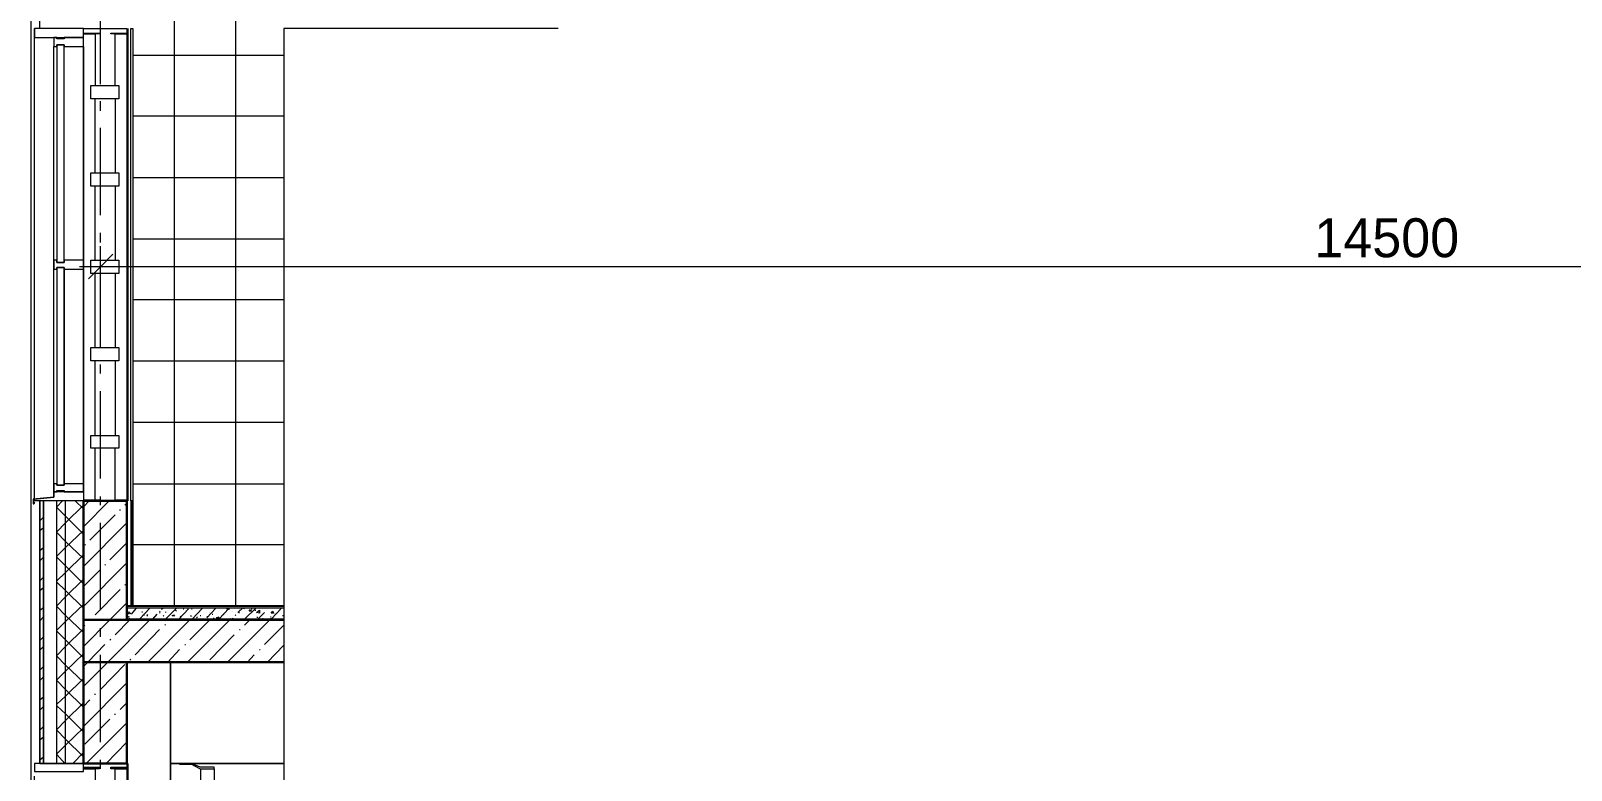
# Model space of a CAD drawing. Header units: millimetres. Extents: x 2294 to 908349, y -83289 to 219220.
# Drawn here: x 826927 to 836029, y 190463 to 194831 of the extents above; entities that cross this region are included whole.
import ezdxf

# ---------------------------------------------------------------- set-up
doc = ezdxf.new("R2010")
doc.units = ezdxf.units.MM
doc.layers.add('PDF _Геометрия', color=7, linetype='Continuous')
doc.layers.add('PDF _Текст', color=7, linetype='Continuous')

msp = doc.modelspace()

# ---------------------------------------------------------------- linework, layer by layer
at = {"layer": 'PDF _Геометрия', "lineweight": 9}
for points in [[(826979.9065848943, 194843.6334602248), (826979.9065848943, 197033.7920962779), (826927.447695341, 197033.7920962779), (826927.447695341, 197016.305799776), (826927.447695341, 186166.0588242665)], [(827338.3756630663, 194515.7654008961), (827338.3756630663, 195035.9827216512)], [(827237.8294580728, 194843.6334602248), (827495.7523315363, 194843.6334602248), (827495.7523315363, 192054.5691691341), (827237.8294580728, 192054.5691691341), (826949.3055659086, 192054.5691691341), (826949.3055659086, 192063.3123174089), (826949.3055659086, 192133.2575033691), (826949.3055659086, 193449.1013146557), (826949.3055659086, 194764.9451259898), (826949.3055659086, 194843.6334602248)], [(827237.8294580728, 194817.4040154482), (827334.0040888581, 194817.4040154482), (827334.0040888581, 194813.0324413341), (827237.8294580728, 194813.0324413341), (827307.7746441755, 194813.0324413341), (827307.7746441755, 194507.0222526214)], [(827500.1239055544, 194843.6334602248), (827500.1239055544, 194817.4040154482), (827500.1239055544, 194813.0324413341), (827399.5777007509, 194813.0324413341), (827399.5777007509, 194817.4040154482), (827500.1239055544, 194817.4040154482), (827495.7523315363, 194817.4040154482)], [(827425.8071455285, 194507.0222526214), (827425.8071455285, 194813.0324413341), (827500.1239055544, 194813.0324413341), (827500.1239055544, 192058.9407432948), (827500.1239055544, 192054.5691691341), (827399.5777007509, 192054.5691691341), (827399.5777007509, 192058.9407432948), (827500.1239055544, 192058.9407432948), (827425.8071455285, 192058.9407432948), (827425.8071455285, 192364.9509319609)], [(827530.7249244452, 194843.6334602248), (827530.7249244452, 191433.8056435746), (827670.6152963657, 191433.8056435746)], [(830044.3800456654, 194843.6334602248), (828422.5260457136, 194843.6334602248), (828422.5260457136, 188749.6591314955), (828732.9078084454, 188592.2824630255), (828112.1442829818, 188286.2722744069), (828422.5260457136, 188128.8956059369), (828422.5260457136, 182034.9212772076)], [(827237.8294580728, 192107.02805864), (827124.168530928, 192107.02805864), (827080.4527896978, 192107.02805864), (827062.9664932434, 192107.02805864), (827062.9664932434, 193449.1013146557), (827062.9664932434, 194738.7156812132), (827080.4527896978, 194738.7156812132), (827080.4527896978, 193475.3307594324)], [(827124.168530928, 193475.3307594324), (827124.168530928, 194738.7156812132), (827237.8294580728, 194738.7156812132), (827237.8294580728, 193449.1013146557), (827237.8294580728, 192107.02805864), (827237.8294580728, 192054.5691691341), (827334.0040888581, 192054.5691691341), (827334.0040888581, 192058.9407432948), (827237.8294580728, 192058.9407432948), (827307.7746441755, 192058.9407432948), (827307.7746441755, 192364.9509319609)], [(827237.8294580728, 192133.2575033691), (827237.8294580728, 193449.1013146557), (827237.8294580728, 194764.9451259898)], [(827307.7746441755, 193991.1765060744), (827307.7746441755, 194428.3339184339)], [(827338.3756630663, 194358.3887324727), (827338.3756630663, 194415.2191960451)], [(827425.8071455285, 194428.3339184339), (827425.8071455285, 193991.1765060744)], [(827338.3756630663, 193741.9967809806), (827338.3756630663, 194257.8425275751)], [(827307.7746441755, 193475.3307594324), (827307.7746441755, 193912.4881718394)], [(827425.8071455285, 193912.4881718394), (827425.8071455285, 193475.3307594324)], [(827338.3756630663, 193580.2485383966), (827338.3756630663, 193637.0790020165)], [(827268.4304770585, 193366.0414063067), (827338.3756630663, 193435.9865923144), (827412.6924230922, 193510.3033523888)], [(827338.3756630663, 193335.4403874644), (827338.3756630663, 193435.9865923144), (827338.3756630663, 193558.3906677805)], [(827080.4527896978, 193422.8718699266), (827080.4527896978, 192155.1153740317)], [(827124.168530928, 193422.8718699266), (827124.168530928, 192155.1153740317)], [(842437.7926868442, 193435.9865923144), (827215.9715875052, 193435.9865923144)], [(827338.3756630663, 192963.8565869036), (827338.3756630663, 193479.7023335455)], [(827307.7746441755, 192959.4850127904), (827307.7746441755, 193396.6424251974)], [(827425.8071455285, 193396.6424251974), (827425.8071455285, 192959.4850127904)], [(827307.7746441755, 192439.2676920819), (827307.7746441755, 192880.7966785554)], [(827425.8071455285, 192880.7966785554), (827425.8071455285, 192439.2676920819)], [(827338.3756630663, 192806.4799184811), (827338.3756630663, 192858.9388079394)], [(827338.3756630663, 192185.716392875), (827338.3756630663, 192701.5621395169)], [(826979.9065848943, 190502.6603551891), (826979.9065848943, 192054.5691691341)], [(827062.9664932434, 192107.02805864), (827062.9664932434, 192076.4270397967), (827062.9664932434, 192107.02805864)], [(827062.9664932434, 192076.4270397967), (827062.9664932434, 192076.4270397967)], [(827080.4527896978, 190502.6603551891), (827080.4527896978, 192054.5691691341)], [(827132.9116791561, 190502.6603551891), (827132.9116791561, 192054.5691691341)], [(827338.3756630663, 192028.339724405), (827338.3756630663, 192080.7986139108)], [(827521.981776312, 191433.8056435746), (827521.981776312, 192054.5691691341)], [(827338.3756630663, 191407.5761988454), (827338.3756630663, 191923.4219454399)], [(828422.5260457136, 191433.8056435746), (827495.7523315363, 191433.8056435746), (827495.7523315363, 191429.4340694614), (827495.7523315363, 191420.6909211867), (827495.7523315363, 191355.1173093396), (827495.7523315363, 191350.7457352264), (828422.5260457136, 191350.7457352264)], [(828422.5260457136, 191429.4340694614), (827495.7523315363, 191429.4340694614)], [(828422.5260457136, 191420.6909211867), (827495.7523315363, 191420.6909211867)], [(828422.5260457136, 191355.1173093396), (827495.7523315363, 191355.1173093396)], [(827338.3756630663, 191250.1995303754), (827338.3756630663, 191302.6584198812)], [(827338.3756630663, 190629.4360047693), (827338.3756630663, 191145.2817514113)], [(828422.5260457136, 191101.5660101327), (827753.6752048098, 191101.5660101327), (827753.6752048098, 190502.6603551891), (828422.5260457136, 190502.6603551891), (827753.6752048098, 190502.6603551891), (827753.6752048098, 187097.2041126529), (827753.6752048098, 191101.5660101327)], [(827237.8294580728, 190502.6603551891), (827495.7523315363, 190502.6603551891), (827495.7523315363, 187717.9676382591), (827237.8294580728, 187717.9676382591), (826949.3055659086, 187717.9676382591), (826949.3055659086, 187726.7107864863), (826949.3055659086, 187792.2843983809), (826949.3055659086, 189112.4997837807), (826949.3055659086, 190428.3435950673)], [(827338.3756630663, 190472.0593362984), (827338.3756630663, 190524.5182258042)], [(827495.7523315363, 190502.6603551891), (827500.1239055544, 190502.6603551891), (827500.1239055544, 190480.8024845265), (827500.1239055544, 190472.0593362984), (827399.5777007509, 190472.0593362984), (827399.5777007509, 190480.8024845265), (827500.1239055544, 190480.8024845265), (827495.7523315363, 190480.8024845265)], [(827237.8294580728, 190480.8024845265), (827334.0040888581, 190480.8024845265), (827334.0040888581, 190472.0593362984), (827237.8294580728, 190472.0593362984), (827307.7746441755, 190472.0593362984), (827307.7746441755, 190170.4207217463)], [(827425.8071455285, 190170.4207217463), (827425.8071455285, 190472.0593362984), (827500.1239055544, 190472.0593362984), (827500.1239055544, 187722.3392124197), (827425.8071455285, 187722.3392124197), (827425.8071455285, 188023.9778269718)], [(827932.9097438473, 187097.2041126529), (827932.9097438473, 190472.0593362984), (828011.5980780832, 190472.0593362984), (828011.5980780832, 187097.2041126529), (828011.5980780832, 189265.5048781375), (828422.5260457136, 189265.5048781375), (828064.0569675416, 189265.5048781375), (828064.0569675416, 189213.0459886317), (828112.1442829818, 189156.2155250118)]]:
    msp.add_lwpolyline(points, dxfattribs=at)
at = {"layer": 'PDF _Геометрия', "color": 250, "lineweight": 9, "true_color": 0x262626}
for points in [[(827775.5330753773, 191433.8056435746), (827775.5330753773, 195442.5391151684)], [(828138.3737277575, 191433.8056435746), (828138.3737277575, 195442.5391151684)], [(827530.7249244452, 194686.2567917549), (828422.5260457136, 194686.2567917549)], [(827530.7249244452, 194327.7877135829), (828422.5260457136, 194327.7877135829)], [(827530.7249244452, 193964.9470612977), (828422.5260457136, 193964.9470612977)], [(827530.7249244452, 193602.1064090126), (828422.5260457136, 193602.1064090126)], [(827530.7249244452, 193243.6373308881), (828422.5260457136, 193243.6373308881)], [(827530.7249244452, 192880.7966785554), (828422.5260457136, 192880.7966785554)], [(827530.7249244452, 192517.9560262703), (828422.5260457136, 192517.9560262703)], [(827530.7249244452, 192155.1153740317), (828422.5260457136, 192155.1153740317)], [(827530.7249244452, 191796.6462958597), (828422.5260457136, 191796.6462958597)]]:
    msp.add_lwpolyline(points, dxfattribs=at)
at = {"layer": 'PDF _Геометрия', "lineweight": 20}
for points in [[(826949.3055659086, 194843.6334602248), (826949.3055659086, 194791.174570719), (827237.8294580728, 194791.174570719), (827237.8294580728, 194843.6334602248)], [(827080.4527896978, 194782.4314224443), (827080.4527896978, 194791.174570719), (827062.9664932434, 194791.174570719), (827062.9664932434, 194738.7156812132), (827080.4527896978, 194738.7156812132), (827080.4527896978, 194747.4588294879), (827124.168530928, 194747.4588294879), (827124.168530928, 194738.7156812132), (827237.8294580728, 194738.7156812132), (827237.8294580728, 194791.174570719), (827124.168530928, 194791.174570719), (827124.168530928, 194782.4314224443)], [(827080.4527896978, 193462.2160370436), (827080.4527896978, 193475.3307594324), (827062.9664932434, 193475.3307594324), (827062.9664932434, 193422.8718699266), (827080.4527896978, 193422.8718699266), (827080.4527896978, 193431.6150181538), (827124.168530928, 193431.6150181538), (827124.168530928, 193422.8718699266), (827237.8294580728, 193422.8718699266), (827237.8294580728, 193475.3307594324), (827124.168530928, 193475.3307594324), (827124.168530928, 193462.2160370436)], [(827080.4527896978, 192146.372225757), (827080.4527896978, 192155.1153740317), (827062.9664932434, 192155.1153740317), (827062.9664932434, 192107.02805864), (827080.4527896978, 192107.02805864), (827080.4527896978, 192115.7712069147), (827124.168530928, 192115.7712069147), (827124.168530928, 192107.02805864), (827237.8294580728, 192107.02805864), (827237.8294580728, 192155.1153740317), (827124.168530928, 192155.1153740317), (827124.168530928, 192146.372225757)], [(826949.3055659086, 190502.6603551891), (826949.3055659086, 190454.5730397964), (827237.8294580728, 190454.5730397964), (827237.8294580728, 190502.6603551891)]]:
    msp.add_lwpolyline(points, close=True, dxfattribs=at)
at = {"layer": 'PDF _Геометрия', "lineweight": 9}
for points in [[(827530.7249244452, 192054.5691691341), (827517.6102021039, 192054.5691691341), (827517.6102021039, 194843.6334602248), (827530.7249244452, 194843.6334602248)], [(827124.168530928, 193462.2160370436), (827124.168530928, 194747.4588294879), (827080.4527896978, 194747.4588294879), (827080.4527896978, 193462.2160370436)], [(827447.6650160961, 194428.3339184339), (827281.545199398, 194428.3339184339), (827281.545199398, 194507.0222526214), (827447.6650160961, 194507.0222526214)], [(827237.8294580728, 193191.1784413822), (827237.8294580728, 194476.4212338256)], [(827447.6650160961, 193912.4881718394), (827281.545199398, 193912.4881718394), (827281.545199398, 193991.1765060744), (827447.6650160961, 193991.1765060744)], [(827124.168530928, 192146.372225757), (827124.168530928, 193431.6150181538), (827080.4527896978, 193431.6150181538), (827080.4527896978, 192146.372225757)], [(827447.6650160961, 193396.6424251974), (827281.545199398, 193396.6424251974), (827281.545199398, 193475.3307594324), (827447.6650160961, 193475.3307594324)], [(827447.6650160961, 192880.7966785554), (827281.545199398, 192880.7966785554), (827281.545199398, 192959.4850127904), (827447.6650160961, 192959.4850127904)], [(827447.6650160961, 192364.9509319609), (827281.545199398, 192364.9509319609), (827281.545199398, 192439.2676920819), (827447.6650160961, 192439.2676920819)], [(827062.9664932434, 192076.4270397967), (826940.5624177754, 192063.3123174089), (826940.5624177754, 192037.0828726788), (826944.9339918904, 192037.0828726788), (826949.3055659086, 192041.4544467928), (826949.3055659086, 192045.8260209069), (826944.9339918904, 192041.4544467928), (826944.9339918904, 192063.3123174089)], [(827001.7644554619, 192054.5691691341), (826979.9065848943, 192054.5691691341), (826979.9065848943, 190502.6603551891), (827001.7644554619, 190502.6603551891)], [(827001.7644554619, 190502.6603551891), (827080.4527896978, 190502.6603551891), (827132.9116791561, 190502.6603551891), (827237.8294580728, 190502.6603551891), (827237.8294580728, 192054.5691691341), (827132.9116791561, 192054.5691691341), (827080.4527896978, 192054.5691691341), (827001.7644554619, 192054.5691691341)], [(827517.6102021039, 192054.5691691341), (827517.6102021039, 191433.8056435746), (827521.981776312, 191433.8056435746), (827530.7249244452, 191433.8056435746), (827530.7249244452, 192054.5691691341), (827521.981776312, 192054.5691691341)], [(827928.5381698292, 190472.0593362984), (828011.5980780832, 190472.0593362984), (828011.5980780832, 190480.8024845265), (827928.5381698292, 190480.8024845265), (827876.0792802759, 190502.6603551891), (827806.1340942681, 190502.6603551891), (827806.1340942681, 190498.288781075), (827876.0792802759, 190498.288781075)]]:
    msp.add_lwpolyline(points, close=True, dxfattribs=at)
at = {"layer": 'PDF _Геометрия', "color": 250, "lineweight": 9, "true_color": 0x1d1d1d}
for points in [[(827080.4527896978, 192019.5965761768), (827115.4253827967, 192054.5691691341)], [(827237.8294580728, 192006.481853789), (827189.7421428226, 192054.5691691341)], [(827237.8294580728, 191901.5640748248), (827390.8345525246, 192054.5691691341)], [(827237.8294580728, 192019.5965761768), (827272.8020511717, 192054.5691691341)], [(826979.9065848943, 191936.5366677812), (827001.7644554619, 191958.3945384438)], [(827080.4527896978, 191870.9630559341), (827132.9116791561, 191923.4219454399), (827237.8294580728, 192028.339724405)], [(827237.8294580728, 191857.8483335937), (827132.9116791561, 191962.7661125578), (827080.4527896978, 192015.2250020162)], [(827277.1736251898, 191822.8757405898), (827425.8071455285, 191971.5092608326)], [(827456.4081644174, 191997.7387055617), (827456.4081644174, 192002.1102796749)], [(827482.637609195, 192028.339724405), (827495.7523315363, 192041.4544467928)], [(826979.9065848943, 191879.7062042088), (827001.7644554619, 191897.1925006632)], [(827080.4527896978, 191726.7011098519), (827132.9116791561, 191779.1599993578), (827237.8294580728, 191879.7062042088)], [(827237.8294580728, 191713.5863874641), (827132.9116791561, 191814.1325923617), (827080.4527896978, 191866.5914818675)], [(827237.8294580728, 191665.4990721189), (827495.7523315363, 191923.4219454399)], [(826979.9065848943, 191761.6737028558), (827001.7644554619, 191779.1599993578)], [(827246.5726064891, 191792.2747216991), (827250.9441805091, 191796.6462958597)], [(827395.2061265428, 191704.8432392369), (827495.7523315363, 191805.3894440879)], [(826979.9065848943, 191700.4716651228), (827001.7644554619, 191722.3295357388)], [(827080.4527896978, 191582.4391637708), (827132.9116791561, 191630.5264791625), (827237.8294580728, 191735.4442581267)], [(827237.8294580728, 191564.9528673154), (827132.9116791561, 191669.8706462805), (827080.4527896978, 191722.3295357388)], [(827237.8294580728, 191429.4340694614), (827495.7523315363, 191687.3569427349)], [(826979.9065848943, 191582.4391637708), (827001.7644554619, 191604.2970344333)], [(827080.4527896978, 191433.8056435746), (827132.9116791561, 191486.2645330804), (827237.8294580728, 191591.1823120455)], [(827237.8294580728, 191547.4665707669), (827338.3756630663, 191648.012775617)], [(827364.605107842, 191674.2422203461), (827368.976681862, 191678.6137945077)], [(826979.9065848943, 191525.6087001984), (827001.7644554619, 191543.0949966528)], [(827237.8294580728, 191420.6909211867), (827132.9116791561, 191525.6087001984), (827080.4527896978, 191573.6960155435)], [(827307.7746441755, 191381.3467541162), (827456.4081644174, 191529.9802742649)], [(827482.637609195, 191556.2097190416), (827487.0091832131, 191560.5812931547)], [(826979.9065848943, 191407.5761988454), (827001.7644554619, 191425.0624952998)], [(827080.4527896978, 191289.5436974925), (827132.9116791561, 191342.0025869983), (827237.8294580728, 191442.5487918018)], [(827237.8294580728, 191276.4289751046), (827132.9116791561, 191376.9751799556), (827080.4527896978, 191429.4340694614)], [(827237.8294580728, 191193.3690667555), (827395.2061265428, 191350.7457352264), (827495.7523315363, 191451.291940029)], [(827521.981776312, 191385.7183281828), (827552.5827950127, 191420.6909211867)], [(827570.0690915622, 191355.1173093396), (827631.2711292487, 191420.6909211867)], [(827701.2163152564, 191411.9477729595), (827701.2163152564, 191416.3193470726)], [(827705.5878894646, 191416.3193470726), (827709.9594634827, 191420.6909211867)], [(827723.074185824, 191355.1173093396), (827788.6477977186, 191420.6909211867)], [(827784.2762237005, 191403.2046246848), (827788.6477977186, 191407.5761988454)], [(827801.76252006, 191355.1173093396), (827858.5929837264, 191416.3193470726)], [(827827.9919648357, 191416.3193470726), (827832.3635390438, 191416.3193470726)], [(827876.0792802759, 191350.7457352264), (827880.450854294, 191355.1173093396), (827941.6528921705, 191420.6909211867)], [(827876.0792802759, 191416.3193470726), (827880.450854294, 191416.3193470726)], [(827967.8823369462, 191363.8604575668), (828020.3412264045, 191420.6909211867)], [(828037.8275227658, 191355.1173093396), (828099.0295606405, 191420.6909211867)], [(828094.6579864323, 191420.6909211867), (828099.0295606405, 191411.9477729595), (828085.9148382992, 191416.3193470726), (828090.2864123173, 191420.6909211867)], [(828085.9148382992, 191411.9477729595), (828090.2864123173, 191411.9477729595)], [(828151.4884500988, 191394.4614764575), (828177.7178948745, 191420.6909211867)], [(828160.2315983251, 191407.5761988454), (828164.6031724401, 191407.5761988454)], [(828186.4610430077, 191420.6909211867), (828186.4610430077, 191416.3193470726), (828190.8326172158, 191420.6909211867)], [(828190.8326172158, 191355.1173093396), (828256.4062291104, 191420.6909211867)], [(828230.1767843328, 191416.3193470726), (828234.5483583529, 191416.3193470726)], [(828252.0346549023, 191407.5761988454), (828256.4062291104, 191407.5761988454)], [(828321.9798409101, 191407.5761988454), (828321.9798409101, 191407.5761988454)], [(828348.2092856858, 191355.1173093396), (828409.4113233723, 191420.6909211867)], [(826979.9065848943, 191346.3741610649), (827001.7644554619, 191368.2320317284)], [(827237.8294580728, 190957.3040640505), (827382.0914042015, 191101.5660101327), (827631.2711292487, 191350.7457352264)], [(827237.8294580728, 191311.4015681085), (827246.5726064891, 191320.1447163357)], [(827277.1736251898, 191350.7457352264), (827281.545199398, 191355.1173093396)], [(827425.8071455285, 191263.3142527633), (827513.2386278957, 191350.7457352264)], [(827500.1239055544, 191368.2320317284), (827504.4954797626, 191368.2320317284), (827508.8670538776, 191372.6036058415)], [(827508.8670538776, 191363.8604575668), (827508.8670538776, 191359.4888834537)], [(827513.2386278957, 191390.0899023435), (827517.6102021039, 191390.0899023435)], [(827517.6102021039, 191381.3467541162), (827517.6102021039, 191381.3467541162)], [(827552.5827950127, 191359.4888834537), (827556.9543692209, 191355.1173093396)], [(827583.1838139985, 191398.8330505707), (827587.5553881116, 191398.8330505707)], [(827583.1838139985, 191350.7457352264), (827587.5553881116, 191355.1173093396)], [(827596.2985363398, 191350.7457352264), (827591.9269621316, 191355.1173093396)], [(827596.2985363398, 191376.9751799556), (827596.2985363398, 191381.3467541162)], [(827613.7848328892, 191376.9751799556), (827618.1564069074, 191376.9751799556), (827613.7848328892, 191381.3467541162)], [(827618.1564069074, 191101.5660101327), (827867.3361319546, 191350.7457352264)], [(827648.7574257981, 191355.1173093396), (827674.9868705738, 191385.7183281828)], [(827688.1015929151, 191398.8330505707), (827692.4731671233, 191403.2046246848)], [(827688.1015929151, 191390.0899023435), (827692.4731671233, 191394.4614764575)], [(827709.9594634827, 191376.9751799556), (827714.3310376927, 191372.6036058415)], [(827718.7026118059, 191320.1447163357), (827723.074185824, 191324.5162904498)], [(827723.074185824, 191398.8330505707), (827723.074185824, 191394.4614764575)], [(827731.8173342403, 191350.7457352264), (827736.1889082603, 191355.1173093396)], [(827744.9320565816, 191350.7457352264), (827740.5604823735, 191355.1173093396)], [(827766.789927151, 191359.4888834537), (827766.789927151, 191355.1173093396), (827771.1615013592, 191355.1173093396)], [(827810.5056684762, 191372.6036058415), (827814.8772424944, 191368.2320317284)], [(827854.2214096133, 191101.5660101327), (828103.4011346586, 191350.7457352264)], [(827867.3361319546, 191232.7132338735), (827985.3686333057, 191350.7457352264)], [(827871.7077061627, 191376.9751799556), (827876.0792802759, 191372.6036058415)], [(827876.0792802759, 191355.1173093396), (827876.0792802759, 191355.1173093396)], [(827884.8224285021, 191372.6036058415), (827884.8224285021, 191372.6036058415)], [(827889.1940027121, 191350.7457352264), (827884.8224285021, 191355.1173093396)], [(827906.6802990716, 191368.2320317284), (827911.0518732797, 191363.8604575668)], [(827928.5381698292, 191376.9751799556), (827932.9097438473, 191376.9751799556)], [(827972.2539109662, 191368.2320317284), (827972.2539109662, 191372.6036058415)], [(827980.9970592875, 191394.4614764575), (827980.9970592875, 191394.4614764575)], [(827998.483355647, 191385.7183281828), (828002.8549298551, 191385.7183281828)], [(828007.2265040632, 191363.8604575668), (828007.2265040632, 191359.4888834537)], [(828020.3412264045, 191350.7457352264), (828029.0843746327, 191355.1173093396), (828037.8275227658, 191350.7457352264)], [(828064.0569675416, 191381.3467541162), (828068.4285417497, 191385.7183281828)], [(828090.2864123173, 191101.5660101327), (828339.4661373645, 191350.7457352264)], [(828103.4011346586, 191359.4888834537), (828107.7727088667, 191355.1173093396)], [(828116.5158569999, 191403.2046246848), (828116.5158569999, 191403.2046246848)], [(828116.5158569999, 191355.1173093396), (828120.887431208, 191363.8604575668)], [(828134.0021535493, 191376.9751799556), (828138.3737277575, 191381.3467541162)], [(828155.8600241169, 191394.4614764575), (828160.2315983251, 191394.4614764575)], [(828168.9747464582, 191350.7457352264), (828173.3463206664, 191355.1173093396)], [(828182.0894688945, 191350.7457352264), (828177.7178948745, 191355.1173093396)], [(828190.8326172158, 191320.1447163357), (828221.4336360116, 191350.7457352264)], [(828265.1493772436, 191368.2320317284), (828265.1493772436, 191363.8604575668)], [(828269.5209514517, 191355.1173093396), (828308.8651185688, 191394.4614764575)], [(828295.7503962275, 191359.4888834537), (828300.1219702475, 191359.4888834537)], [(828308.8651185688, 191206.4837891443), (828422.5260457136, 191320.1447163357)], [(828313.2366925888, 191350.7457352264), (828317.6082667969, 191355.1173093396)], [(828326.3514149282, 191350.7457352264), (828321.9798409101, 191355.1173093396)], [(828343.8377114777, 191368.2320317284), (828348.2092856858, 191368.2320317284)], [(828343.8377114777, 191359.4888834537), (828348.2092856858, 191359.4888834537)], [(828370.0671562552, 191385.7183281828), (828374.4387304634, 191385.7183281828)], [(828413.7828975804, 191376.9751799556), (828418.1544716004, 191376.9751799556)], [(826979.9065848943, 191228.3416597128), (827001.7644554619, 191250.1995303754)], [(827080.4527896978, 191140.9101772497), (827132.9116791561, 191193.3690667555), (827237.8294580728, 191298.2868457206)], [(827237.8294580728, 191127.7954549093), (827132.9116791561, 191232.7132338735), (827080.4527896978, 191285.1721233793)], [(827395.2061265428, 191232.7132338735), (827399.5777007509, 191237.0848079866)], [(827543.8396468814, 191145.2817514113), (827688.1015929151, 191293.9152716065)], [(827985.3686333057, 191114.6807325205), (828129.6305794362, 191263.3142527633)], [(828160.2315983251, 191293.9152716065), (828164.6031724401, 191293.9152716065)], [(826979.9065848943, 191171.5111961404), (827001.7644554619, 191193.3690667555)], [(827080.4527896978, 190996.6482311676), (827132.9116791561, 191049.1071206734), (827237.8294580728, 191149.6533255244)], [(827237.8294580728, 190983.5335088272), (827132.9116791561, 191084.0797136307), (827080.4527896978, 191136.5386031365)], [(827237.8294580728, 191075.3365654035), (827264.0589028504, 191101.5660101327), (827364.605107842, 191206.4837891443)], [(827736.1889082603, 191101.5660101327), (827806.1340942681, 191175.8827702536)], [(827836.7351131588, 191206.4837891443), (827841.106687177, 191206.4837891443)], [(828208.3189135771, 191101.5660101327), (828247.6630806942, 191145.2817514113)], [(828278.264099678, 191175.8827702536), (828282.635673793, 191175.8827702536)], [(828326.3514149282, 191101.5660101327), (828422.5260457136, 191202.1122149827)], [(826979.9065848943, 191053.4786947875), (827001.7644554619, 191075.3365654035)], [(827338.3756630663, 190939.8177675486), (827482.637609195, 191088.4512877914)], [(827513.2386278957, 191114.6807325205), (827517.6102021039, 191119.0523066821)], [(826979.9065848943, 190992.2766570544), (827001.7644554619, 191014.1345276695)], [(827080.4527896978, 190852.3862850864), (827132.9116791561, 190900.4736004306), (827237.8294580728, 191005.3913793957)], [(827237.8294580728, 190834.8999885845), (827132.9116791561, 190939.8177675486), (827080.4527896978, 190992.2766570544)], [(827237.8294580728, 190721.2390613921), (827495.7523315363, 190979.1619346656)], [(826979.9065848943, 190878.6157298156), (827001.7644554619, 190896.102026365)], [(827080.4527896978, 190703.7527648902), (827132.9116791561, 190756.2116543495), (827237.8294580728, 190861.1294333136)], [(827237.8294580728, 190839.2715626976), (827277.1736251898, 190878.6157298156)], [(827307.7746441755, 190909.2167487054), (827307.7746441755, 190913.5883228194)], [(827456.4081644174, 190821.7852661957), (827495.7523315363, 190861.1294333136)], [(826979.9065848943, 190817.4136921291), (827001.7644554619, 190839.2715626976)], [(827237.8294580728, 190690.6380425023), (827132.9116791561, 190795.5558214665), (827080.4527896978, 190843.6431368592)], [(827425.8071455285, 190791.1842473533), (827425.8071455285, 190795.5558214665)], [(826979.9065848943, 190699.3811907771), (827001.7644554619, 190721.2390613921)], [(827080.4527896978, 190559.4908187615), (827132.9116791561, 190611.9497082673), (827237.8294580728, 190712.4959131174)], [(827237.8294580728, 190542.0045223061), (827132.9116791561, 190646.9223012712), (827080.4527896978, 190699.3811907771)], [(827246.5726064891, 190616.3212823805), (827395.2061265428, 190764.9548026233)], [(827255.3157546222, 190502.6603551891), (827495.7523315363, 190743.0969319607)], [(826979.9065848943, 190642.5507271572), (827001.7644554619, 190660.0370236591)], [(827373.3482559752, 190502.6603551891), (827495.7523315363, 190629.4360047693)], [(826979.9065848943, 190524.5182258042), (827001.7644554619, 190542.0045223061)], [(827128.5401051361, 190502.6603551891), (827080.4527896978, 190555.1192446949)], [(827176.6274204813, 190502.6603551891), (827237.8294580728, 190568.2339670362)], [(827491.3807573281, 190502.6603551891), (827495.7523315363, 190511.4035034163)]]:
    msp.add_lwpolyline(points, dxfattribs=at)
at = {"layer": 'PDF _Геометрия', "lineweight": 30}
for points in [[(827237.8294580728, 192054.5691691341), (827237.8294580728, 191350.7457352264), (827495.7523315363, 191350.7457352264), (827495.7523315363, 192054.5691691341)], [(827495.7523315363, 190502.6603551891), (827495.7523315363, 191101.5660101327), (827237.8294580728, 191101.5660101327), (827237.8294580728, 190502.6603551891)]]:
    msp.add_lwpolyline(points, close=True, dxfattribs=at)
at = {"layer": 'PDF _Геометрия', "color": 252, "lineweight": 9, "true_color": 0x878787}
for points in [[(827521.981776312, 192050.1975950676), (827526.353350332, 192054.5691691341)], [(827521.981776312, 192019.5965761768), (827530.7249244452, 192028.339724405)], [(827521.981776312, 191988.995557287), (827530.7249244452, 192002.1102796749)], [(827521.981776312, 191962.7661125578), (827530.7249244452, 191971.5092608326)], [(827521.981776312, 191932.1650937146), (827530.7249244452, 191940.9082419418)], [(827521.981776312, 191901.5640748248), (827530.7249244452, 191914.6787972127)], [(827521.981776312, 191875.3346300956), (827530.7249244452, 191884.0777783229)], [(827521.981776312, 191844.7336112049), (827530.7249244452, 191853.4767594796)], [(827521.981776312, 191814.1325923617), (827530.7249244452, 191827.2473147504)], [(827521.981776312, 191787.9031476325), (827530.7249244452, 191796.6462958597)], [(827521.981776312, 191757.3021287427), (827530.7249244452, 191766.0452769699)], [(827521.981776312, 191726.7011098519), (827530.7249244452, 191739.8158322407)], [(827521.981776312, 191696.1000910096), (827530.7249244452, 191709.2148133975)], [(827521.981776312, 191669.8706462805), (827530.7249244452, 191678.6137945077)], [(827521.981776312, 191639.2696273897), (827530.7249244452, 191648.012775617)], [(827521.981776312, 191608.6686084999), (827530.7249244452, 191621.7833308878)], [(827521.981776312, 191582.4391637708), (827530.7249244452, 191591.1823120455)], [(827521.981776312, 191551.8381449275), (827530.7249244452, 191560.5812931547)], [(827521.981776312, 191521.2371260377), (827530.7249244452, 191534.3518484256)], [(827521.981776312, 191495.0076813076), (827530.7249244452, 191503.7508295348)], [(827521.981776312, 191464.4066624178), (827530.7249244452, 191473.1498106925)], [(827521.981776312, 191433.8056435746), (827530.7249244452, 191446.9203659634)]]:
    msp.add_lwpolyline(points, dxfattribs=at)
at = {"layer": 'PDF _Геометрия', "color": 250, "lineweight": 9, "true_color": 0x1d1d1d}
for points in [[(828225.8052101247, 191411.9477729595), (828230.1767843328, 191403.2046246848), (828217.0620619934, 191403.2046246848)], [(828278.264099678, 191390.0899023435), (828260.7778031286, 191394.4614764575), (828278.264099678, 191407.5761988454)], [(827508.8670538776, 191398.8330505707), (827504.4954797626, 191385.7183281828), (827495.7523315363, 191394.4614764575)], [(827775.5330753773, 191381.3467541162), (827771.1615013592, 191372.6036058415), (827762.4183529429, 191376.9751799556)], [(828037.8275227658, 191368.2320317284), (828033.4559487458, 191359.4888834537), (828024.7128004245, 191363.8604575668)], [(828356.952433914, 191403.2046246848), (828361.3240080271, 191390.0899023435), (828348.2092856858, 191390.0899023435)]]:
    msp.add_lwpolyline(points, close=True, dxfattribs=at)
at = {"layer": 'PDF _Геометрия', "lineweight": 30}
msp.add_lwpolyline([(828422.5260457136, 191350.7457352264), (827237.8294580728, 191350.7457352264), (827237.8294580728, 191101.5660101327), (828422.5260457136, 191101.5660101327)], dxfattribs=at)

# ---------------------------------------------------------------- texts
at = {"layer": 'PDF _Текст', "insert": (834511.7602639645, 193606.7156139875), "char_height": 229.9705836238318, "attachment_point": 4, "style": ''}
msp.add_mtext('14500', dxfattribs=at)

doc.saveas('drawing.dxf')
